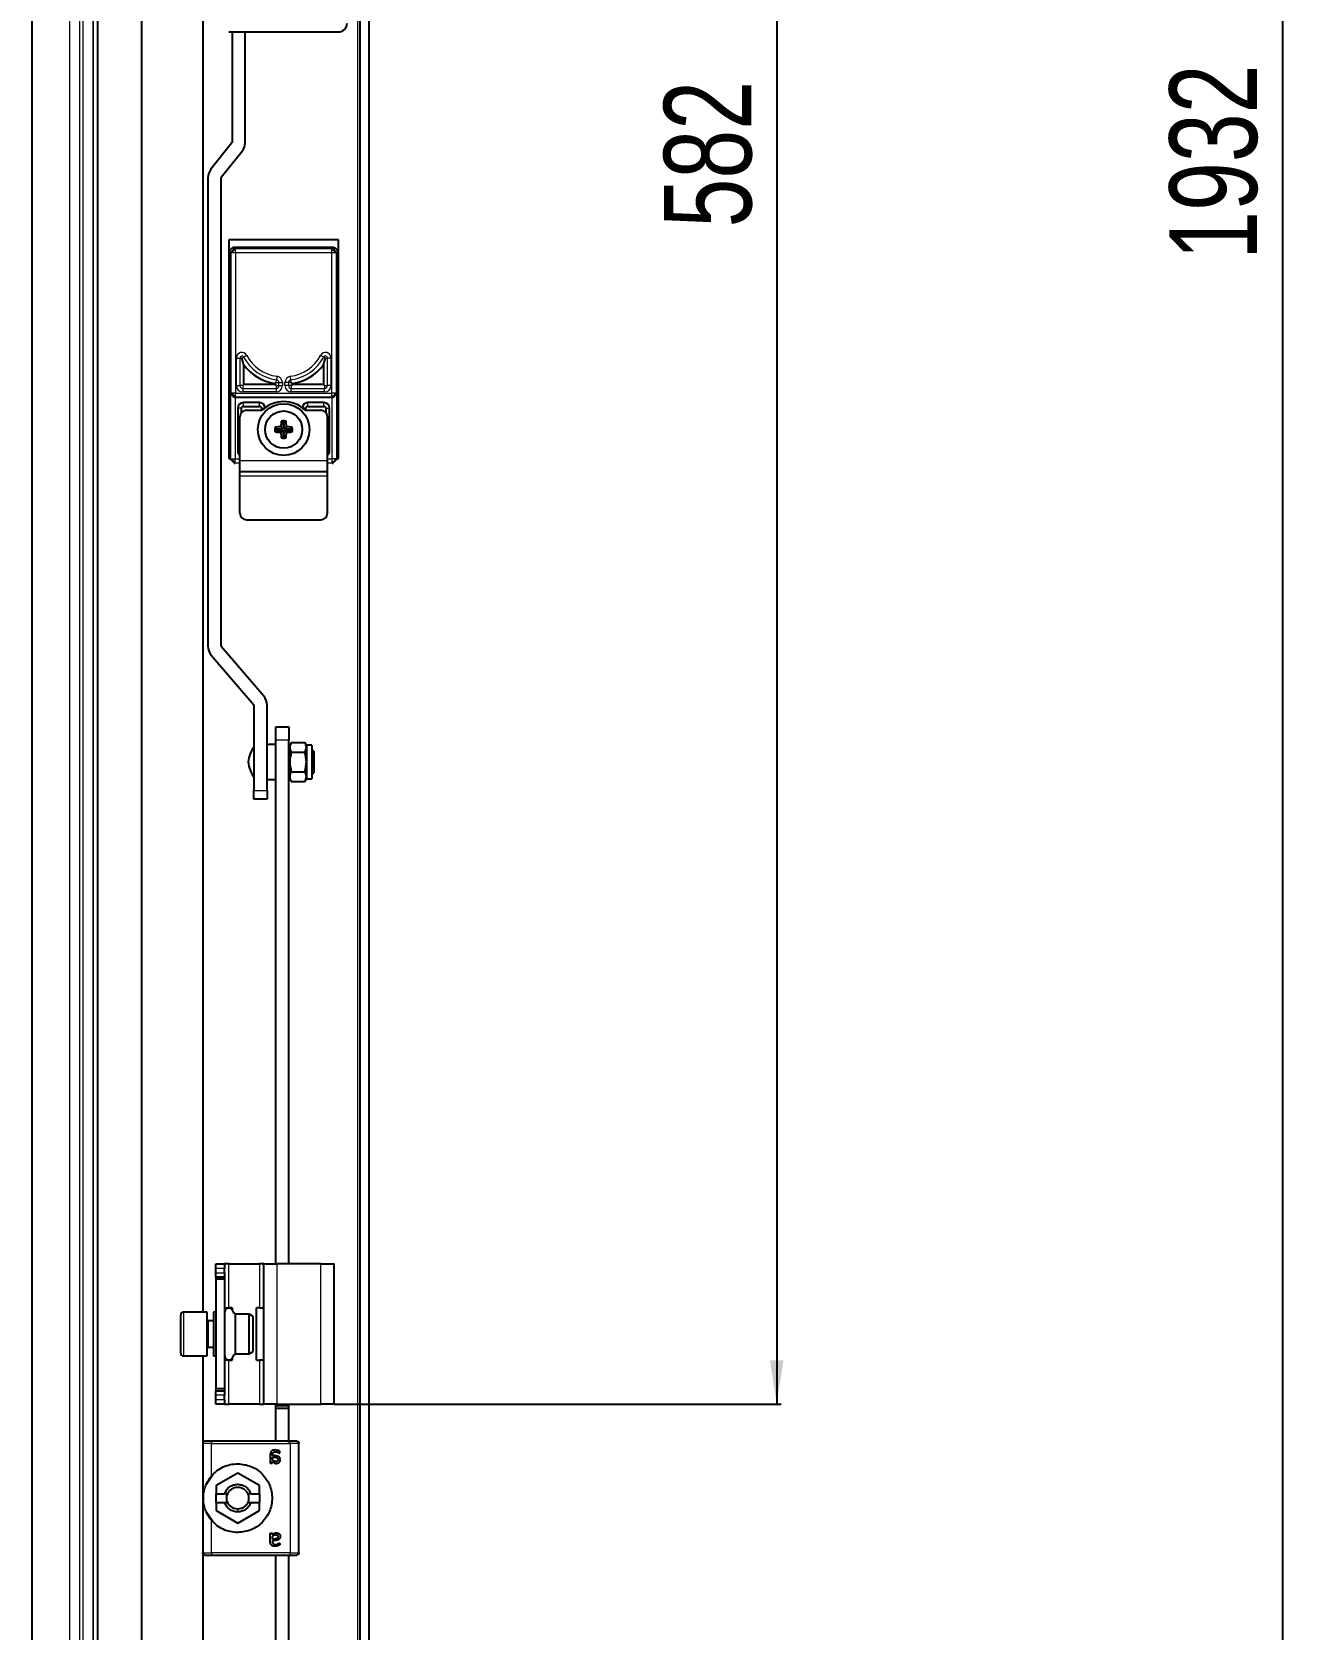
# Model space of a CAD drawing. Header units: millimetres. Extents: x -988 to 2049, y -1707 to 978.
# Drawn here: x 1762.1 to 2049.3, y -697.6 to -332.7 of the extents above; entities that cross this region are included whole.
import ezdxf

# ---------------------------------------------------------------- set-up
doc = ezdxf.new("R2010")
doc.units = ezdxf.units.MM
doc.layers.add('FORMAT', color=7, linetype='Continuous')
doc.styles.add('SLDTEXTSTYLE0', font='TXT', dxfattribs={"width": 0.75})
doc.dimstyles.new('SLDDIMSTYLE0', dxfattribs={"dimtxt": 20, "dimasz": 10, "dimexe": 0, "dimexo": 0.0625, "dimgap": 5, "dimtad": 2, "dimdec": 1, "dimrnd": 1e-09, "dimzin": 12, "dimdsep": 46, "dimtxsty": 'SLDTEXTSTYLE0', "dimsah": 1, "dimcen": 0.09, "dimadec": 0, "dimazin": 3, "dimtfac": 1, "dimtofl": 0, "dimtmove": 0, "dimatfit": 3, "dimfxl": 0, "dimfrac": 2, "dimtolj": 1, "dimtzin": 12, "dimarcsym": 0})

# ---------------------------------------------------------------- blocks, each defined once
blk = doc.blocks.new('_D_8')
at = {"layer": 'FORMAT'}
for p, q in [((1831.15, 610.84), (2048.76, 610.84)), ((2047.76, 610.84), (2047.76, -1321.16)), ((1831.15, -1321.16), (2048.76, -1321.16))]:
    blk.add_line(p, q, dxfattribs=at)
for points in [[(2047.76, 610.84), (2046.22, 600.84), (2049.29, 600.84)], [(2047.76, -1321.16), (2049.29, -1311.16), (2046.22, -1311.16)]]:
    blk.add_solid(points, dxfattribs=at)
at = {"layer": 'FORMAT', "insert": (2021.97, -384.72), "char_height": 20, "attachment_point": 1, "rotation": 90, "style": 'SLDTEXTSTYLE0'}
blk.add_mtext('1932', dxfattribs=at)
blk = doc.blocks.new('_D_11')
at = {"layer": 'FORMAT'}
for p, q in [((1831.15, -64.16), (1933.26, -64.16)), ((1932.26, -64.16), (1932.26, -646.16)), ((1831.15, -646.16), (1933.26, -646.16))]:
    blk.add_line(p, q, dxfattribs=at)
for points in [[(1932.26, -64.16), (1930.72, -74.16), (1933.8, -74.16)], [(1932.26, -646.16), (1933.8, -636.16), (1930.72, -636.16)]]:
    blk.add_solid(points, dxfattribs=at)
at = {"layer": 'FORMAT', "insert": (1906.48, -377.33), "char_height": 20, "attachment_point": 1, "rotation": 90, "style": 'SLDTEXTSTYLE0'}
blk.add_mtext('582', dxfattribs=at)

msp = doc.modelspace()

# ---------------------------------------------------------------- linework, layer by layer
at = {"color": 8, "linetype": 'Continuous', "lineweight": 18}
for p, q in [((1836.54, 719.74), (1836.54, -1430.06)), ((1776.04, 658.74), (1776.04, -1369.06)), ((1776.14, 658.84), (1776.14, -1369.16)), ((1770.73, 653.43), (1770.73, -1363.75)), ((1773.04, 655.74), (1773.04, -1366.06)), ((1773.73, 656.43), (1773.73, -1366.75)), ((1807.62, -383.14), (1807.32, -382.84)), ((1807.62, -415.16), (1807.62, -383.14)), ((1808.32, -381.84), (1808.62, -382.14)), ((1808.62, -382.14), (1830.66, -382.14)), ((1808.62, -383.14), (1808.62, -415.16)), ((1830.66, -383.14), (1808.62, -383.14)), ((1830.66, -382.14), (1830.96, -381.84)), ((1830.66, -415.16), (1830.66, -383.14)), ((1831.96, -382.84), (1831.66, -383.14)), ((1831.66, -383.14), (1831.66, -415.16)), ((1808.83, -413.46), (1808.83, -407.16)), ((1808.83, -407.16), (1809.63, -407.16)), ((1809.63, -407.16), (1809.63, -413.46)), ((1810.09, -407.16), (1809.63, -407.16)), ((1810.09, -407.16), (1810.5, -406.94)), ((1811.2, -406.56), (1810.5, -406.94)), ((1828.79, -406.94), (1828.08, -406.56)), ((1829.19, -407.16), (1828.79, -406.94)), ((1829.19, -407.16), (1829.65, -407.16)), ((1830.45, -407.16), (1829.65, -407.16)), ((1829.65, -413.46), (1829.65, -407.16)), ((1830.45, -407.16), (1830.45, -413.46)), ((1817.89, -412.79), (1817.98, -412.14)), ((1818.09, -411.34), (1817.98, -412.14)), ((1821.3, -412.14), (1821.19, -411.34)), ((1821.39, -412.79), (1821.3, -412.14)), ((1807.59, -415.16), (1807.62, -415.16)), ((1807.59, -430.21), (1807.59, -415.16)), ((1808.62, -415.16), (1830.66, -415.16)), ((1808.83, -413.46), (1809.63, -413.46)), ((1810.29, -413.46), (1809.63, -413.46)), ((1810.29, -413.46), (1810.29, -414.12)), ((1810.29, -414.12), (1810.29, -414.92)), ((1810.29, -414.12), (1817.89, -414.12)), ((1817.89, -414.92), (1810.29, -414.92)), ((1817.89, -412.79), (1818.55, -412.79)), ((1817.89, -413.46), (1817.89, -414.12)), ((1817.89, -413.46), (1818.55, -413.46)), ((1817.89, -414.12), (1817.89, -414.92)), ((1818.55, -412.79), (1819.35, -412.79)), ((1818.55, -413.46), (1818.55, -412.79)), ((1818.55, -413.46), (1819.35, -413.46)), ((1819.35, -412.79), (1819.35, -413.46)), ((1819.93, -413.46), (1819.93, -412.79)), ((1820.73, -412.79), (1819.93, -412.79)), ((1820.73, -413.46), (1819.93, -413.46)), ((1820.73, -412.79), (1820.73, -413.46)), ((1821.39, -412.79), (1820.73, -412.79)), ((1821.39, -413.46), (1820.73, -413.46)), ((1821.39, -413.46), (1821.39, -414.12)), ((1821.39, -414.92), (1821.39, -414.12)), ((1821.39, -414.12), (1828.99, -414.12)), ((1828.99, -414.92), (1821.39, -414.92)), ((1828.99, -413.46), (1828.99, -414.12)), ((1828.99, -413.46), (1829.65, -413.46)), ((1828.99, -414.92), (1828.99, -414.12)), ((1830.45, -413.46), (1829.65, -413.46)), ((1831.66, -415.16), (1831.69, -415.16)), ((1831.69, -415.16), (1831.69, -430.21)), ((1808.59, -416.16), (1808.59, -430.21)), ((1810.01, -418.66), (1809.14, -418.66)), ((1810.44, -418.23), (1810.44, -417.36)), ((1814.14, -418.23), (1814.14, -417.36)), ((1814.58, -418.66), (1815.25, -418.66)), ((1824.71, -418.66), (1824.03, -418.66)), ((1825.14, -418.23), (1825.14, -417.36)), ((1828.84, -418.23), (1828.84, -417.36)), ((1829.28, -418.66), (1830.14, -418.66)), ((1830.69, -430.21), (1830.69, -416.16)), ((1807.36, -430.44), (1807.59, -430.21)), ((1808.59, -430.21), (1809.64, -430.21)), ((1809.64, -428.36), (1809.14, -428.36)), ((1829.64, -428.36), (1830.14, -428.36)), ((1829.64, -430.21), (1830.69, -430.21)), ((1831.69, -430.21), (1831.92, -430.44)), ((1808.59, -431.21), (1808.36, -431.44)), ((1809.64, -431.21), (1808.59, -431.21)), ((1809.64, -430.61), (1829.64, -430.61)), ((1809.64, -434.11), (1829.64, -434.11)), ((1830.69, -431.21), (1829.64, -431.21)), ((1830.92, -431.44), (1830.69, -431.21)), ((1820.84, -494.46), (1817.84, -494.46)), ((1812.84, -505.96), (1815.84, -505.96)), ((1806.14, -615.16), (1804.14, -615.16)), ((1804.14, -616.16), (1806.14, -616.16)), ((1807.14, -624.16), (1807.14, -614.16)), ((1814.14, -614.16), (1814.14, -624.16)), ((1818.14, -646.16), (1818.14, -614.16)), ((1828.14, -646.16), (1828.14, -614.16)), ((1796.74, -625.16), (1796.74, -635.16)), ((1802.39, -627.16), (1802.39, -628.63)), ((1802.39, -628.63), (1802.39, -633.16)), ((1807.14, -646.16), (1807.14, -636.16)), ((1814.14, -636.16), (1814.14, -646.16)), ((1806.14, -644.16), (1804.14, -644.16)), ((1804.14, -645.16), (1806.14, -645.16)), ((1820.84, -646.62), (1817.84, -646.62)), ((1803.14, -662.6), (1803.14, -655.16)), ((1803.14, -655.16), (1821.14, -655.16)), ((1821.14, -655.16), (1821.14, -680.16)), ((1809.14, -670.16), (1809.14, -670.81)), ((1803.14, -680.16), (1803.14, -672.72)), ((1821.14, -680.16), (1803.14, -680.16))]:
    msp.add_line(p, q, dxfattribs=at)
at = {"color": 7, "linetype": 'Continuous', "lineweight": 25}
for p, q in [((1837.14, -1432.66), (1837.14, 722.34)), ((1839.14, -1432.66), (1839.14, 722.34)), ((1787.14, 689.34), (1787.14, -1399.66)), ((1777.14, 659.84), (1777.14, -1370.16)), ((1762.14, 644.84), (1762.14, -1355.16)), ((1801.14, -85.16), (1801.14, -625.16)), ((1807.14, -332.66), (1832.14, -332.66)), ((1807.84, -332.66), (1807.84, -357.89)), ((1810.84, -357.89), (1810.84, -332.66)), ((1807.8, -358.02), (1803.04, -363.99)), ((1805.38, -365.86), (1810.14, -359.89)), ((1802.34, -365.98), (1802.34, -472.96)), ((1805.34, -472.96), (1805.34, -365.98)), ((1832.14, -380.16), (1807.14, -380.16)), ((1807.14, -380.16), (1807.14, -430.16)), ((1807.32, -430.16), (1807.32, -382.84)), ((1808.32, -381.84), (1830.96, -381.84)), ((1831.96, -382.84), (1831.96, -430.16)), ((1832.14, -430.16), (1832.14, -380.16)), ((1810.54, -408.72), (1810.09, -407.16)), ((1828.74, -408.72), (1829.19, -407.16)), ((1810.54, -413.21), (1810.54, -408.72)), ((1828.74, -408.72), (1828.74, -413.21)), ((1810.54, -413.21), (1810.29, -413.46)), ((1817.64, -413.21), (1810.54, -413.21)), ((1817.64, -413.01), (1817.89, -412.79)), ((1817.64, -413.01), (1817.64, -413.21)), ((1817.64, -413.21), (1817.89, -413.46)), ((1821.64, -413.01), (1821.39, -412.79)), ((1821.64, -413.21), (1821.39, -413.46)), ((1821.64, -413.21), (1821.64, -413.01)), ((1828.74, -413.21), (1821.64, -413.21)), ((1828.74, -413.21), (1828.99, -413.46)), ((1808.61, -416.16), (1808.59, -416.16)), ((1808.62, -416.16), (1808.61, -416.16)), ((1830.66, -416.16), (1808.62, -416.16)), ((1809.14, -418.66), (1809.14, -428.36)), ((1810.01, -419.63), (1810.01, -418.66)), ((1814.14, -417.36), (1810.44, -417.36)), ((1810.44, -418.23), (1814.14, -418.23)), ((1811.14, -419.11), (1814.74, -419.11)), ((1814.58, -418.66), (1814.58, -419.11)), ((1824.54, -419.11), (1828.14, -419.11)), ((1824.71, -419.11), (1824.71, -418.66)), ((1828.84, -417.36), (1825.14, -417.36)), ((1825.14, -418.23), (1828.84, -418.23)), ((1829.28, -418.66), (1829.28, -419.63)), ((1830.14, -428.36), (1830.14, -418.66)), ((1830.67, -416.16), (1830.66, -416.16)), ((1830.69, -416.16), (1830.67, -416.16)), ((1809.64, -430.61), (1809.64, -420.61)), ((1818.08, -423.4), (1817.72, -422.96)), ((1819.53, -423.4), (1819.01, -422.88)), ((1819.53, -421.95), (1819.09, -421.59)), ((1819.53, -421.95), (1819.53, -423.4)), ((1819.75, -421.95), (1820.19, -421.59)), ((1819.75, -423.4), (1819.75, -421.95)), ((1819.75, -423.4), (1820.27, -422.88)), ((1821.2, -423.4), (1821.56, -422.96)), ((1829.64, -430.61), (1829.64, -420.61)), ((1818.08, -423.62), (1817.72, -424.06)), ((1819.53, -423.4), (1818.08, -423.4)), ((1818.08, -423.62), (1819.53, -423.62)), ((1819.53, -423.62), (1819.01, -424.14)), ((1819.53, -425.07), (1819.09, -425.43)), ((1819.53, -423.62), (1819.53, -425.07)), ((1821.2, -423.4), (1819.75, -423.4)), ((1819.75, -425.07), (1819.75, -423.62)), ((1819.75, -423.62), (1820.27, -424.14)), ((1819.75, -423.62), (1821.2, -423.62)), ((1819.75, -425.07), (1820.19, -425.43)), ((1821.2, -423.62), (1821.56, -424.06)), ((1807.14, -430.16), (1807.36, -430.16)), ((1831.92, -430.16), (1832.14, -430.16)), ((1809.64, -433.11), (1809.64, -430.61)), ((1809.64, -433.11), (1829.64, -433.11)), ((1809.64, -434.11), (1809.64, -433.11)), ((1809.64, -442.61), (1809.64, -434.11)), ((1829.64, -433.11), (1829.64, -430.61)), ((1829.64, -434.11), (1829.64, -433.11)), ((1829.64, -442.61), (1829.64, -434.11)), ((1811.14, -444.11), (1828.14, -444.11)), ((1815.08, -484.46), (1805.39, -473.09)), ((1803.1, -475.04), (1812.79, -486.4)), ((1812.84, -486.53), (1812.84, -505.96)), ((1815.84, -505.96), (1815.84, -486.53)), ((1817.84, -494.46), (1817.84, -491.46)), ((1817.84, -491.46), (1820.84, -491.46)), ((1820.84, -491.46), (1820.84, -494.46)), ((1817.84, -495.46), (1815.84, -495.46)), ((1817.84, -614.16), (1817.84, -494.46)), ((1820.84, -614.16), (1820.84, -494.46)), ((1821.39, -495.01), (1821.04, -495.61)), ((1821.04, -495.61), (1821.04, -503.31)), ((1821.39, -495.01), (1824.49, -495.01)), ((1824.84, -495.61), (1824.49, -495.01)), ((1826.04, -495.61), (1824.84, -495.61)), ((1824.84, -495.61), (1824.84, -503.31)), ((1826.04, -495.61), (1826.04, -503.31)), ((1821.04, -496.51), (1820.84, -496.51)), ((1821.39, -497.24), (1824.49, -497.24)), ((1826.54, -497.01), (1826.04, -496.51)), ((1826.54, -497.01), (1826.54, -501.91)), ((1815.84, -503.46), (1817.84, -503.46)), ((1820.84, -502.41), (1821.04, -502.41)), ((1821.04, -503.31), (1821.39, -503.91)), ((1821.39, -501.69), (1824.49, -501.69)), ((1824.49, -503.91), (1824.84, -503.31)), ((1824.84, -503.31), (1826.04, -503.31)), ((1826.04, -502.41), (1826.54, -501.91)), ((1812.84, -507.96), (1812.84, -505.96)), ((1815.84, -505.96), (1815.84, -507.96)), ((1821.39, -503.91), (1824.49, -503.91)), ((1815.84, -507.96), (1812.84, -507.96)), ((1804.14, -614.16), (1806.14, -614.16)), ((1804.14, -615.16), (1804.14, -614.16)), ((1804.14, -616.16), (1804.14, -615.16)), ((1804.14, -617.16), (1804.14, -616.16)), ((1806.14, -614.16), (1806.14, -615.16)), ((1807.14, -614.16), (1806.14, -614.16)), ((1806.14, -616.16), (1806.14, -615.16)), ((1806.14, -616.16), (1806.14, -617.16)), ((1807.14, -614.16), (1814.14, -614.16)), ((1815.14, -614.16), (1814.14, -614.16)), ((1815.14, -614.16), (1818.14, -614.16)), ((1815.14, -646.16), (1815.14, -614.16)), ((1828.14, -614.16), (1818.14, -614.16)), ((1828.14, -614.16), (1831.14, -614.16)), ((1831.14, -646.16), (1831.14, -614.16)), ((1806.14, -617.16), (1804.14, -617.16)), ((1804.14, -617.16), (1804.14, -617.66)), ((1806.14, -617.66), (1804.14, -617.66)), ((1804.14, -617.66), (1804.14, -642.66)), ((1806.14, -617.16), (1806.14, -617.66)), ((1806.14, -617.66), (1806.14, -642.66)), ((1796.14, -634.56), (1796.14, -625.76)), ((1802.14, -625.16), (1796.74, -625.16)), ((1802.14, -635.16), (1802.14, -625.16)), ((1803.64, -627.16), (1802.39, -627.16)), ((1804.14, -625.16), (1803.64, -625.16)), ((1803.64, -625.16), (1803.64, -626.37)), ((1803.64, -626.37), (1803.64, -635.16)), ((1806.14, -624.16), (1807.14, -624.16)), ((1807.84, -624.16), (1807.14, -624.16)), ((1807.84, -624.16), (1807.84, -624.61)), ((1811.77, -625.66), (1808.64, -625.66)), ((1808.64, -634.66), (1808.64, -625.66)), ((1812.64, -626.16), (1811.77, -625.66)), ((1811.77, -634.66), (1811.77, -625.66)), ((1812.64, -634.16), (1812.64, -626.16)), ((1813.44, -636.16), (1813.44, -624.16)), ((1814.14, -624.16), (1813.44, -624.16)), ((1814.14, -624.16), (1815.14, -624.16)), ((1802.39, -633.16), (1803.64, -633.16)), ((1808.64, -634.66), (1811.77, -634.66)), ((1811.77, -634.66), (1812.64, -634.16)), ((1796.74, -635.16), (1802.14, -635.16)), ((1801.14, -635.16), (1801.14, -654.99)), ((1803.64, -635.16), (1804.14, -635.16)), ((1807.14, -636.16), (1806.14, -636.16)), ((1807.14, -636.16), (1807.84, -636.16)), ((1807.84, -635.71), (1807.84, -636.16)), ((1813.44, -636.16), (1814.14, -636.16)), ((1815.14, -636.16), (1814.14, -636.16)), ((1806.14, -642.66), (1804.14, -642.66)), ((1804.14, -642.66), (1804.14, -643.16)), ((1804.14, -643.16), (1806.14, -643.16)), ((1804.14, -644.16), (1804.14, -643.16)), ((1804.14, -645.16), (1804.14, -644.16)), ((1804.14, -646.16), (1804.14, -645.16)), ((1806.14, -642.66), (1806.14, -643.16)), ((1806.14, -643.16), (1806.14, -644.16)), ((1806.14, -645.16), (1806.14, -644.16)), ((1806.14, -645.16), (1806.14, -646.16)), ((1806.14, -646.16), (1804.14, -646.16)), ((1806.14, -646.16), (1807.14, -646.16)), ((1814.14, -646.16), (1807.14, -646.16)), ((1814.14, -646.16), (1815.14, -646.16)), ((1818.14, -646.16), (1815.14, -646.16)), ((1817.84, -646.62), (1817.84, -646.16)), ((1817.84, -647.12), (1817.84, -646.62)), ((1817.84, -647.12), (1820.84, -647.12)), ((1817.84, -654.66), (1817.84, -647.12)), ((1818.14, -646.16), (1828.14, -646.16)), ((1820.84, -646.62), (1820.84, -646.16)), ((1820.84, -647.12), (1820.84, -646.62)), ((1820.84, -654.96), (1820.84, -647.12)), ((1831.14, -646.16), (1828.14, -646.16)), ((1801.14, -655.16), (1801.14, -680.16)), ((1821.14, -654.66), (1803.14, -654.66)), ((1821.74, -654.66), (1821.49, -654.66)), ((1823.14, -680.16), (1823.14, -655.16)), ((1816.58, -657.7), (1816.58, -659.57)), ((1817.04, -659.57), (1817.04, -659.29)), ((1817.11, -657.95), (1817.11, -657.74)), ((1817.49, -657.95), (1817.11, -657.95)), ((1817.11, -658.31), (1817.54, -658.31)), ((1817.11, -658.9), (1817.11, -658.31)), ((1801.97, -664.53), (1803.48, -662.28)), ((1809.14, -661.94), (1804.19, -664.8)), ((1814.09, -664.8), (1809.14, -661.94)), ((1804.19, -664.8), (1804.19, -666.66)), ((1804.19, -666.66), (1806.15, -666.66)), ((1804.19, -668.66), (1804.19, -666.66)), ((1806.85, -666.66), (1806.15, -666.66)), ((1812.13, -666.66), (1811.43, -666.66)), ((1812.13, -666.66), (1814.09, -666.66)), ((1814.09, -666.66), (1814.09, -664.8)), ((1814.09, -666.66), (1814.09, -668.66)), ((1803.48, -673.04), (1801.97, -670.79)), ((1804.19, -668.66), (1804.19, -670.52)), ((1804.19, -668.66), (1806.15, -668.66)), ((1804.19, -670.52), (1809.14, -673.38)), ((1806.15, -668.66), (1806.85, -668.66)), ((1809.14, -673.38), (1814.09, -670.52)), ((1811.43, -668.66), (1812.13, -668.66)), ((1812.13, -668.66), (1814.09, -668.66)), ((1814.09, -670.52), (1814.09, -668.66)), ((1816.58, -677.62), (1816.58, -675.75)), ((1817.04, -675.75), (1817.04, -676.03)), ((1817.11, -677.01), (1817.11, -676.43)), ((1817.54, -677.01), (1817.11, -677.01)), ((1817.49, -677.37), (1817.11, -677.37)), ((1817.11, -677.37), (1817.11, -677.59)), ((1801.14, -680.34), (1801.14, -1300.16)), ((1803.14, -680.66), (1821.14, -680.66)), ((1817.84, -1289.16), (1817.84, -680.66)), ((1820.84, -1289.16), (1820.84, -680.66)), ((1821.49, -680.66), (1821.74, -680.66))]:
    msp.add_line(p, q, dxfattribs=at)
for radius in [5.9, 4.25]:
    msp.add_circle((1819.64, -423.51), radius, dxfattribs=at)
for centre, radius, start, end in [((1832.14, -330.66), 2, 270, 0), ((1807.64, -357.89), 0.2, 321.4416, 0), ((1807.64, -357.89), 3.2, 321.4416, 0), ((1805.54, -365.98), 3.2, 141.4416, 180), ((1805.54, -365.98), 0.2, 141.4416, 180), ((1819.34, -402.19), 10.95, 216.5958, 261.061), ((1819.94, -402.19), 10.95, 278.939, 323.4042), ((1810.44, -418.66), 1.3, 90, 180), ((1811.14, -420.61), 1.5, 90, 180), ((1810.44, -418.66), 0.435, 90, 180), ((1814.14, -418.66), 1.3, 6.3593, 90), ((1814.14, -418.66), 0.435, 0, 90), ((1819.64, -424.11), 7, 45.5847, 134.4153), ((1825.14, -418.66), 1.3, 90, 173.6407), ((1825.14, -418.66), 0.435, 90, 180), ((1828.14, -420.61), 1.5, 0, 90), ((1828.84, -418.66), 1.3, 0, 90), ((1828.84, -418.66), 0.435, 0, 90), ((1819.64, -423.51), 2, 164.1146, 195.8854), ((1819.57, -441.59), 18.72, 91.7249, 95.6832), ((1837.72, -423.44), 18.72, 174.3168, 178.2751), ((1819.64, -423.51), 2, 74.1146, 105.8854), ((1819.64, -423.51), 1.56, 85.8165, 94.1835), ((1801.56, -423.44), 18.72, 1.7249, 5.6832), ((1819.71, -441.59), 18.72, 84.3168, 88.2751), ((1819.64, -423.51), 2, 344.1146, 15.8854), ((1819.57, -405.43), 18.72, 264.3168, 268.2751), ((1819.64, -423.51), 1.56, 175.8165, 184.1835), ((1837.72, -423.58), 18.72, 181.7249, 185.6832), ((1819.64, -423.51), 2, 254.1146, 285.8854), ((1819.64, -423.51), 1.56, 265.8165, 274.1835), ((1801.56, -423.58), 18.72, 354.3168, 358.2751), ((1819.71, -405.43), 18.72, 271.7249, 275.6832), ((1819.64, -423.51), 1.56, 355.8165, 4.1835), ((1810.44, -428.36), 1.3, 180, 232.0201), ((1828.84, -428.36), 1.3, 307.9799, 0), ((1811.14, -442.61), 1.5, 180, 270), ((1828.14, -442.61), 1.5, 270, 0), ((1805.54, -472.96), 3.2, 180, 220.4367), ((1805.54, -472.96), 0.2, 180, 220.4367), ((1812.64, -486.53), 3.2, 0, 40.4367), ((1812.64, -486.53), 0.2, 0, 40.4367), ((1819.48, -500.42), 8, 146.1291, 173.1181), ((1819.48, -498.5), 8, 186.8819, 213.8709), ((1796.74, -625.76), 0.6, 90, 180), ((1802.39, -626.91), 0.25, 180, 270), ((1796.74, -634.56), 0.6, 180, 270), ((1802.39, -633.41), 0.25, 90, 180)]:
    msp.add_arc(centre, radius, start, end, dxfattribs=at)
at = {"color": 8, "linetype": 'Continuous', "lineweight": 18}
for centre, radius, start, end in [((1810.09, -407.16), 1.26, 28.2631, 180), ((1810.09, -407.16), 0.46, 28.2631, 180), ((1819.34, -402.19), 10.04, 208.2631, 262.2213), ((1819.34, -402.19), 9.24, 208.2631, 262.2213), ((1819.94, -402.19), 9.24, 277.7787, 331.7369), ((1819.94, -402.19), 10.04, 277.7787, 331.7369), ((1829.19, -407.16), 1.26, 0, 151.7369), ((1829.19, -407.16), 0.46, 0, 151.7369), ((1817.89, -412.79), 0.66, 0, 82.2213), ((1817.89, -412.79), 1.46, 0, 82.2213), ((1821.39, -412.79), 1.46, 97.7787, 180), ((1821.39, -412.79), 0.66, 97.7787, 180), ((1810.29, -413.46), 1.46, 180, 270), ((1810.29, -413.46), 0.66, 180, 270), ((1817.89, -413.46), 1.46, 270, 0), ((1817.89, -413.46), 0.66, 270, 0), ((1821.39, -413.46), 1.46, 180, 270), ((1821.39, -413.46), 0.66, 180, 270), ((1828.99, -413.46), 1.46, 270, 0), ((1828.99, -413.46), 0.66, 270, 0)]:
    msp.add_arc(centre, radius, start, end, dxfattribs=at)
at = {"color": 7, "linetype": 'Continuous', "lineweight": 25}
for points, knots in [([(1807.32, -382.84), (1807.33, -382.81), (1807.34, -382.69), (1807.47, -382.47), (1807.68, -382.21), (1807.92, -382), (1808.12, -381.9), (1808.23, -381.85), (1808.29, -381.85), (1808.32, -381.84)], [0, 0, 0, 0, 0.0566974, 0.2503517, 0.4998638, 0.7488693, 0.8744535, 0.9435148, 1, 1, 1, 1]), ([(1830.96, -381.84), (1830.99, -381.85), (1831.11, -381.86), (1831.33, -381.99), (1831.6, -382.2), (1831.8, -382.44), (1831.9, -382.64), (1831.95, -382.75), (1831.96, -382.81), (1831.96, -382.84)], [0, 0, 0, 0, 0.056697, 0.250352, 0.499864, 0.748869, 0.874453, 0.943515, 1, 1, 1, 1]), ([(1807.59, -415.16), (1807.6, -415.21), (1807.64, -415.42), (1807.88, -415.71), (1808.15, -415.96), (1808.36, -416.08), (1808.49, -416.14), (1808.56, -416.16), (1808.59, -416.16)], [0, 0, 0, 0, 0.125207, 0.499639, 0.74848, 0.874099, 0.946251, 1, 1, 1, 1]), ([(1830.66, -416.16), (1830.69, -416.16), (1830.75, -416.15), (1830.87, -416.11), (1831.06, -416), (1831.2, -415.88), (1831.29, -415.79)], [0, 0, 0, 0, 0.124863, 0.249962, 0.500073, 1, 1, 1, 1]), ([(1830.69, -416.16), (1830.72, -416.15), (1830.87, -416.13), (1831.1, -415.98), (1831.36, -415.75), (1831.55, -415.52), (1831.66, -415.32), (1831.68, -415.21), (1831.69, -415.16)], [0, 0, 0, 0, 0.053741, 0.2506254, 0.4994286, 0.749504, 0.8748127, 1, 1, 1, 1]), ([(1821.39, -495.01), (1821.21, -495.41), (1820.87, -496.15), (1821.22, -496.89), (1821.39, -497.24)], [0, 0, 0, 0, 0.534707, 1, 1, 1, 1]), ([(1824.49, -497.24), (1824.67, -496.84), (1825.01, -496.09), (1824.66, -495.35), (1824.49, -495.01)], [0, 0, 0, 0, 0.534707, 1, 1, 1, 1]), ([(1821.39, -497.24), (1821.21, -497.99), (1820.87, -499.47), (1821.22, -500.96), (1821.39, -501.69)], [0, 0, 0, 0, 0.508481, 1, 1, 1, 1]), ([(1824.49, -501.69), (1824.67, -500.93), (1825.01, -499.45), (1824.66, -497.96), (1824.49, -497.24)], [0, 0, 0, 0, 0.508481, 1, 1, 1, 1]), ([(1821.39, -501.69), (1821.21, -502.08), (1820.87, -502.83), (1821.22, -503.57), (1821.39, -503.91)], [0, 0, 0, 0, 0.534707, 1, 1, 1, 1]), ([(1824.49, -503.91), (1824.67, -503.51), (1825.01, -502.77), (1824.66, -502.03), (1824.49, -501.69)], [0, 0, 0, 0, 0.534707, 1, 1, 1, 1]), ([(1808.64, -625.66), (1808.47, -625.51), (1808.12, -625.2), (1807.92, -624.63), (1807.56, -624.33), (1807.22, -624.2), (1806.86, -624.23), (1806.51, -624.42), (1806.26, -624.78), (1806.18, -625.08), (1806.14, -625.23)], [0, 0, 0, 0, 0.185676, 0.371025, 0.466937, 0.562172, 0.656347, 0.751553, 0.873842, 1, 1, 1, 1]), ([(1806.14, -635.09), (1806.18, -635.24), (1806.26, -635.54), (1806.51, -635.9), (1806.86, -636.09), (1807.22, -636.12), (1807.56, -635.99), (1807.92, -635.69), (1808.12, -635.12), (1808.47, -634.81), (1808.64, -634.66)], [0, 0, 0, 0, 0.126158, 0.248447, 0.343653, 0.437828, 0.533063, 0.628975, 0.814324, 1, 1, 1, 1]), ([(1817.69, -656.66), (1817.55, -656.67), (1817.32, -656.68), (1817.04, -656.77), (1816.86, -656.89), (1816.71, -657.06), (1816.6, -657.33), (1816.59, -657.56), (1816.58, -657.7)], [0, 0, 0, 0, 0.250089, 0.382495, 0.500259, 0.622163, 0.750133, 1, 1, 1, 1]), ([(1818.76, -657.16), (1818.76, -657.1), (1818.76, -657.02), (1818.69, -656.93), (1818.56, -656.84), (1818.23, -656.71), (1817.91, -656.68), (1817.69, -656.66)], [0, 0, 0, 0, 0.124693, 0.187182, 0.249773, 0.500039, 1, 1, 1, 1]), ([(1816.58, -659.57), (1816.58, -659.58), (1816.58, -659.6), (1816.6, -659.62), (1816.62, -659.64), (1816.7, -659.66), (1816.77, -659.66), (1816.81, -659.66)], [0, 0, 0, 0, 0.124881, 0.183376, 0.250934, 0.500336, 1, 1, 1, 1]), ([(1816.81, -659.66), (1816.86, -659.66), (1816.92, -659.66), (1817, -659.64), (1817.03, -659.62), (1817.04, -659.6), (1817.04, -659.58), (1817.04, -659.57)], [0, 0, 0, 0, 0.499718, 0.749437, 0.810587, 0.875078, 1, 1, 1, 1]), ([(1817.04, -659.29), (1817.16, -659.4), (1817.35, -659.57), (1817.63, -659.68), (1817.79, -659.72), (1817.87, -659.72), (1817.92, -659.72)], [0, 0, 0, 0, 0.499113, 0.749325, 0.874665, 1, 1, 1, 1]), ([(1817.11, -657.74), (1817.12, -657.65), (1817.12, -657.51), (1817.18, -657.34), (1817.25, -657.23), (1817.36, -657.15), (1817.48, -657.1), (1817.62, -657.08), (1817.71, -657.07), (1817.75, -657.07)], [0, 0, 0, 0, 0.250023, 0.382539, 0.499802, 0.620838, 0.749652, 0.874777, 1, 1, 1, 1]), ([(1817.83, -659.31), (1817.76, -659.3), (1817.62, -659.29), (1817.36, -659.16), (1817.21, -659), (1817.11, -658.9)], [0, 0, 0, 0, 0.249939, 0.499864, 1, 1, 1, 1]), ([(1818.88, -658.88), (1818.87, -658.8), (1818.86, -658.64), (1818.77, -658.42), (1818.61, -658.25), (1818.35, -658.08), (1817.96, -657.97), (1817.65, -657.96), (1817.49, -657.95)], [0, 0, 0, 0, 0.125049, 0.249886, 0.370856, 0.49982, 0.749609, 1, 1, 1, 1]), ([(1817.54, -658.31), (1817.64, -658.31), (1817.82, -658.32), (1818.05, -658.38), (1818.19, -658.47), (1818.29, -658.57), (1818.34, -658.7), (1818.34, -658.79), (1818.35, -658.84)], [0, 0, 0, 0, 0.279652, 0.500248, 0.629485, 0.750186, 0.875763, 1, 1, 1, 1]), ([(1817.75, -657.07), (1817.91, -657.09), (1818.15, -657.12), (1818.41, -657.24), (1818.53, -657.31), (1818.6, -657.35), (1818.64, -657.36), (1818.66, -657.37)], [0, 0, 0, 0, 0.4987, 0.749508, 0.874949, 0.946783, 1, 1, 1, 1]), ([(1818.35, -658.84), (1818.34, -658.9), (1818.33, -659), (1818.27, -659.12), (1818.2, -659.19), (1818.12, -659.25), (1818.03, -659.28), (1817.93, -659.3), (1817.87, -659.31), (1817.83, -659.31)], [0, 0, 0, 0, 0.249168, 0.373635, 0.49939, 0.619394, 0.749656, 0.87477, 1, 1, 1, 1]), ([(1817.92, -659.72), (1818.04, -659.71), (1818.22, -659.7), (1818.45, -659.62), (1818.6, -659.52), (1818.72, -659.39), (1818.85, -659.18), (1818.86, -659), (1818.88, -658.88)], [0, 0, 0, 0, 0.25007, 0.379181, 0.500499, 0.62417, 0.750842, 1, 1, 1, 1]), ([(1818.66, -657.37), (1818.67, -657.37), (1818.68, -657.36), (1818.7, -657.35), (1818.72, -657.34), (1818.73, -657.32), (1818.75, -657.28), (1818.76, -657.23), (1818.76, -657.19), (1818.76, -657.17), (1818.76, -657.16)], [0, 0, 0, 0, 0.128825, 0.180169, 0.243397, 0.36986, 0.499864, 0.749649, 0.843476, 1, 1, 1, 1]), ([(1803.14, -672.72), (1802.85, -672.34), (1802.28, -671.59), (1801.73, -670.34), (1801.38, -669.06), (1801.25, -667.66), (1801.38, -666.26), (1801.73, -664.98), (1802.29, -663.73), (1802.86, -662.98), (1803.14, -662.6)], [0, 0, 0, 0, 0.125762, 0.25037, 0.375307, 0.500139, 0.62481, 0.749763, 0.874888, 1, 1, 1, 1]), ([(1816.58, -675.75), (1816.58, -675.74), (1816.58, -675.72), (1816.6, -675.7), (1816.62, -675.68), (1816.7, -675.66), (1816.77, -675.66), (1816.81, -675.66)], [0, 0, 0, 0, 0.124884, 0.186377, 0.250914, 0.500322, 1, 1, 1, 1]), ([(1817.69, -678.66), (1817.62, -678.66), (1817.47, -678.66), (1817.25, -678.62), (1817.04, -678.55), (1816.85, -678.43), (1816.71, -678.26), (1816.6, -677.99), (1816.59, -677.77), (1816.58, -677.62)], [0, 0, 0, 0, 0.125255, 0.250437, 0.383066, 0.500493, 0.622629, 0.75025, 1, 1, 1, 1]), ([(1816.81, -675.66), (1816.86, -675.66), (1816.92, -675.66), (1816.98, -675.68), (1817.01, -675.69), (1817.03, -675.7), (1817.04, -675.72), (1817.04, -675.74), (1817.04, -675.75)], [0, 0, 0, 0, 0.499162, 0.644242, 0.749698, 0.813605, 0.875217, 1, 1, 1, 1]), ([(1817.04, -676.03), (1817.16, -675.92), (1817.35, -675.75), (1817.67, -675.62), (1817.83, -675.61), (1817.92, -675.6)], [0, 0, 0, 0, 0.499364, 0.749701, 1, 1, 1, 1]), ([(1817.11, -676.43), (1817.21, -676.32), (1817.36, -676.16), (1817.59, -676.05), (1817.73, -676.02), (1817.8, -676.02), (1817.83, -676.01)], [0, 0, 0, 0, 0.499765, 0.749504, 0.874771, 1, 1, 1, 1]), ([(1817.11, -677.59), (1817.11, -677.63), (1817.11, -677.72), (1817.14, -677.85), (1817.18, -677.98), (1817.25, -678.09), (1817.36, -678.17), (1817.53, -678.24), (1817.66, -678.24), (1817.75, -678.25)], [0, 0, 0, 0, 0.125295, 0.250514, 0.383518, 0.50035, 0.621938, 0.750243, 1, 1, 1, 1]), ([(1818.88, -676.45), (1818.87, -676.48), (1818.87, -676.56), (1818.84, -676.72), (1818.77, -676.9), (1818.61, -677.08), (1818.34, -677.24), (1817.96, -677.35), (1817.65, -677.36), (1817.49, -677.37)], [0, 0, 0, 0, 0.062637, 0.125278, 0.250072, 0.374841, 0.499994, 0.749696, 1, 1, 1, 1]), ([(1818.35, -676.48), (1818.34, -676.53), (1818.34, -676.62), (1818.29, -676.75), (1818.19, -676.85), (1818.05, -676.94), (1817.82, -677), (1817.64, -677.01), (1817.54, -677.01)], [0, 0, 0, 0, 0.1244465, 0.2497948, 0.3699999, 0.4997343, 0.7199319, 1, 1, 1, 1]), ([(1818.76, -678.16), (1818.76, -678.19), (1818.76, -678.24), (1818.74, -678.33), (1818.69, -678.39), (1818.56, -678.48), (1818.23, -678.61), (1817.91, -678.64), (1817.69, -678.66)], [0, 0, 0, 0, 0.062686, 0.125173, 0.187628, 0.250185, 0.500314, 1, 1, 1, 1]), ([(1817.75, -678.25), (1817.91, -678.24), (1818.22, -678.21), (1818.48, -678), (1818.64, -677.96), (1818.66, -677.95)], [0, 0, 0, 0, 0.498852, 0.946609, 1, 1, 1, 1]), ([(1817.83, -676.01), (1817.9, -676.02), (1818, -676.02), (1818.12, -676.07), (1818.2, -676.13), (1818.27, -676.2), (1818.32, -676.29), (1818.34, -676.39), (1818.35, -676.45), (1818.35, -676.48)], [0, 0, 0, 0, 0.249623, 0.37714, 0.499734, 0.62273, 0.749812, 0.874876, 1, 1, 1, 1]), ([(1817.92, -675.6), (1818.04, -675.61), (1818.22, -675.62), (1818.45, -675.71), (1818.6, -675.8), (1818.72, -675.93), (1818.85, -676.14), (1818.86, -676.32), (1818.88, -676.45)], [0, 0, 0, 0, 0.25007, 0.379559, 0.500499, 0.624556, 0.750843, 1, 1, 1, 1]), ([(1818.66, -677.95), (1818.67, -677.96), (1818.68, -677.96), (1818.7, -677.97), (1818.72, -677.98), (1818.73, -678.01), (1818.76, -678.07), (1818.76, -678.12), (1818.76, -678.16)], [0, 0, 0, 0, 0.13107, 0.182437, 0.243796, 0.371388, 0.500442, 1, 1, 1, 1])]:
    msp.add_open_spline(points, degree=3, knots=knots, dxfattribs=at)
at = {"color": 8, "linetype": 'Continuous', "lineweight": 18}
for points, knots in [([(1807.99, -382.51), (1807.91, -382.61), (1807.78, -382.74), (1807.68, -382.93), (1807.63, -383.05), (1807.63, -383.11), (1807.62, -383.14)], [0, 0, 0, 0, 0.499932, 0.750046, 0.875143, 1, 1, 1, 1]), ([(1808, -383.14), (1807.89, -383.14), (1807.75, -383.14), (1807.64, -383.14), (1807.63, -383.14), (1807.62, -383.14)], [0, 0, 0, 0, 0.633094, 0.851999, 1, 1, 1, 1]), ([(1808.62, -382.14), (1808.59, -382.15), (1808.53, -382.15), (1808.41, -382.2), (1808.22, -382.3), (1808.08, -382.43), (1807.99, -382.51)], [0, 0, 0, 0, 0.124863, 0.249962, 0.500073, 1, 1, 1, 1]), ([(1807.99, -382.51), (1808, -382.52), (1808.01, -382.53), (1808.08, -382.6), (1808.1, -382.62)], [0, 0, 0, 0, 0.584601, 1, 1, 1, 1]), ([(1808, -383.14), (1808, -383.04), (1808.01, -382.85), (1808.08, -382.69), (1808.1, -382.62)], [0, 0, 0, 0, 0.584782, 1, 1, 1, 1]), ([(1808.62, -383.14), (1808.59, -383.14), (1808.5, -383.14), (1808.27, -383.14), (1808.11, -383.14), (1808, -383.14)], [0, 0, 0, 0, 0.148001, 0.366906, 1, 1, 1, 1]), ([(1808.62, -382.52), (1808.51, -382.52), (1808.33, -382.53), (1808.17, -382.6), (1808.1, -382.62)], [0, 0, 0, 0, 0.584782, 1, 1, 1, 1]), ([(1808.62, -382.52), (1808.62, -382.43), (1808.62, -382.31), (1808.62, -382.2), (1808.62, -382.15), (1808.62, -382.15), (1808.62, -382.14)], [0, 0, 0, 0, 0.499933, 0.750044, 0.87514, 1, 1, 1, 1]), ([(1808.62, -383.14), (1808.62, -383.11), (1808.62, -383.05), (1808.62, -382.94), (1808.62, -382.75), (1808.62, -382.61), (1808.62, -382.52)], [0, 0, 0, 0, 0.124527, 0.250035, 0.500121, 1, 1, 1, 1]), ([(1830.66, -382.52), (1830.66, -382.41), (1830.66, -382.27), (1830.66, -382.16), (1830.66, -382.15), (1830.66, -382.14)], [0, 0, 0, 0, 0.633094, 0.851999, 1, 1, 1, 1]), ([(1831.29, -382.51), (1831.2, -382.43), (1831.06, -382.3), (1830.87, -382.2), (1830.75, -382.15), (1830.69, -382.15), (1830.66, -382.14)], [0, 0, 0, 0, 0.4999316, 0.750046, 0.8751428, 1, 1, 1, 1]), ([(1830.66, -383.14), (1830.66, -383.11), (1830.66, -383.02), (1830.66, -382.79), (1830.66, -382.63), (1830.66, -382.52)], [0, 0, 0, 0, 0.148001, 0.3669064, 1, 1, 1, 1]), ([(1830.66, -382.52), (1830.77, -382.52), (1830.95, -382.53), (1831.11, -382.6), (1831.18, -382.62)], [0, 0, 0, 0, 0.584782, 1, 1, 1, 1]), ([(1831.28, -383.14), (1831.17, -383.14), (1831.01, -383.14), (1830.78, -383.14), (1830.69, -383.14), (1830.66, -383.14)], [0, 0, 0, 0, 0.633094, 0.851999, 1, 1, 1, 1]), ([(1831.29, -382.51), (1831.28, -382.52), (1831.27, -382.53), (1831.21, -382.6), (1831.18, -382.62)], [0, 0, 0, 0, 0.584601, 1, 1, 1, 1]), ([(1831.28, -383.14), (1831.28, -383.04), (1831.27, -382.85), (1831.21, -382.69), (1831.18, -382.62)], [0, 0, 0, 0, 0.584782, 1, 1, 1, 1]), ([(1831.66, -383.14), (1831.65, -383.14), (1831.64, -383.14), (1831.53, -383.14), (1831.39, -383.14), (1831.28, -383.14)], [0, 0, 0, 0, 0.148001, 0.366906, 1, 1, 1, 1]), ([(1831.66, -383.14), (1831.65, -383.11), (1831.65, -383.05), (1831.6, -382.93), (1831.5, -382.74), (1831.37, -382.61), (1831.29, -382.51)], [0, 0, 0, 0, 0.124863, 0.249962, 0.500073, 1, 1, 1, 1]), ([(1808, -415.16), (1807.91, -415.16), (1807.79, -415.16), (1807.68, -415.16), (1807.63, -415.16), (1807.63, -415.16), (1807.62, -415.16)], [0, 0, 0, 0, 0.49988, 0.749964, 0.875473, 1, 1, 1, 1]), ([(1807.99, -415.79), (1807.89, -415.67), (1807.75, -415.51), (1807.64, -415.29), (1807.63, -415.2), (1807.62, -415.16)], [0, 0, 0, 0, 0.633497, 0.852215, 1, 1, 1, 1]), ([(1807.99, -415.79), (1808, -415.79), (1808.01, -415.78), (1808.07, -415.71), (1808.1, -415.68)], [0, 0, 0, 0, 0.5850478, 1, 1, 1, 1]), ([(1808.62, -416.16), (1808.59, -416.16), (1808.5, -416.15), (1808.27, -416.04), (1808.11, -415.9), (1807.99, -415.79)], [0, 0, 0, 0, 0.147785, 0.366503, 1, 1, 1, 1]), ([(1808.62, -415.16), (1808.59, -415.16), (1808.53, -415.16), (1808.42, -415.16), (1808.23, -415.16), (1808.09, -415.16), (1808, -415.16)], [0, 0, 0, 0, 0.124527, 0.250035, 0.500121, 1, 1, 1, 1]), ([(1808, -415.16), (1808, -415.27), (1808.01, -415.46), (1808.07, -415.62), (1808.1, -415.68)], [0, 0, 0, 0, 0.585225, 1, 1, 1, 1]), ([(1808.62, -415.79), (1808.51, -415.79), (1808.33, -415.78), (1808.17, -415.71), (1808.1, -415.68)], [0, 0, 0, 0, 0.585048, 1, 1, 1, 1]), ([(1808.62, -415.79), (1808.62, -415.7), (1808.62, -415.56), (1808.62, -415.37), (1808.62, -415.25), (1808.62, -415.19), (1808.62, -415.16)], [0, 0, 0, 0, 0.4998775, 0.7499648, 0.8754836, 1, 1, 1, 1]), ([(1808.62, -416.16), (1808.62, -416.16), (1808.62, -416.15), (1808.62, -416.11), (1808.62, -416), (1808.62, -415.88), (1808.62, -415.79)], [0, 0, 0, 0, 0.124863, 0.249962, 0.500073, 1, 1, 1, 1]), ([(1830.66, -415.79), (1830.66, -415.67), (1830.66, -415.51), (1830.66, -415.29), (1830.66, -415.2), (1830.66, -415.16)], [0, 0, 0, 0, 0.633497, 0.852215, 1, 1, 1, 1]), ([(1831.28, -415.16), (1831.19, -415.16), (1831.06, -415.16), (1830.87, -415.16), (1830.75, -415.16), (1830.69, -415.16), (1830.66, -415.16)], [0, 0, 0, 0, 0.49988, 0.749964, 0.875473, 1, 1, 1, 1]), ([(1830.66, -415.79), (1830.77, -415.79), (1830.95, -415.78), (1831.11, -415.71), (1831.18, -415.68)], [0, 0, 0, 0, 0.585048, 1, 1, 1, 1]), ([(1830.66, -416.16), (1830.66, -416.16), (1830.66, -416.15), (1830.66, -416.04), (1830.66, -415.9), (1830.66, -415.79)], [0, 0, 0, 0, 0.147785, 0.366503, 1, 1, 1, 1]), ([(1831.28, -415.16), (1831.28, -415.27), (1831.27, -415.46), (1831.21, -415.62), (1831.18, -415.68)], [0, 0, 0, 0, 0.585225, 1, 1, 1, 1]), ([(1831.29, -415.79), (1831.28, -415.79), (1831.27, -415.78), (1831.21, -415.71), (1831.18, -415.68)], [0, 0, 0, 0, 0.585048, 1, 1, 1, 1]), ([(1831.66, -415.16), (1831.65, -415.16), (1831.65, -415.16), (1831.6, -415.16), (1831.49, -415.16), (1831.37, -415.16), (1831.28, -415.16)], [0, 0, 0, 0, 0.124527, 0.250035, 0.500121, 1, 1, 1, 1]), ([(1831.29, -415.79), (1831.37, -415.7), (1831.5, -415.56), (1831.6, -415.37), (1831.65, -415.25), (1831.65, -415.19), (1831.66, -415.16)], [0, 0, 0, 0, 0.4998775, 0.7499648, 0.8754836, 1, 1, 1, 1]), ([(1807.59, -430.21), (1807.6, -430.21), (1807.61, -430.21), (1807.72, -430.21), (1807.86, -430.21), (1807.97, -430.21)], [0, 0, 0, 0, 0.148001, 0.366906, 1, 1, 1, 1]), ([(1807.59, -430.21), (1807.6, -430.24), (1807.6, -430.3), (1807.65, -430.42), (1807.75, -430.61), (1807.88, -430.75), (1807.96, -430.84)], [0, 0, 0, 0, 0.124863, 0.249962, 0.500073, 1, 1, 1, 1]), ([(1807.97, -430.21), (1808.08, -430.21), (1808.24, -430.21), (1808.47, -430.21), (1808.56, -430.21), (1808.59, -430.21)], [0, 0, 0, 0, 0.633094, 0.851999, 1, 1, 1, 1]), ([(1807.97, -430.21), (1807.97, -430.32), (1807.98, -430.5), (1808.05, -430.66), (1808.07, -430.73)], [0, 0, 0, 0, 0.584782, 1, 1, 1, 1]), ([(1808.59, -430.83), (1808.59, -430.74), (1808.59, -430.6), (1808.59, -430.42), (1808.59, -430.3), (1808.59, -430.24), (1808.59, -430.21)], [0, 0, 0, 0, 0.49988, 0.749964, 0.875473, 1, 1, 1, 1]), ([(1831.31, -430.21), (1831.22, -430.21), (1831.08, -430.21), (1830.89, -430.21), (1830.78, -430.21), (1830.72, -430.21), (1830.69, -430.21)], [0, 0, 0, 0, 0.49988, 0.749964, 0.875473, 1, 1, 1, 1]), ([(1830.69, -430.83), (1830.69, -430.72), (1830.69, -430.56), (1830.69, -430.33), (1830.69, -430.24), (1830.69, -430.21)], [0, 0, 0, 0, 0.6330936, 0.851999, 1, 1, 1, 1]), ([(1831.31, -430.21), (1831.31, -430.32), (1831.3, -430.5), (1831.24, -430.66), (1831.21, -430.73)], [0, 0, 0, 0, 0.5847816, 1, 1, 1, 1]), ([(1831.69, -430.21), (1831.68, -430.21), (1831.68, -430.21), (1831.63, -430.21), (1831.52, -430.21), (1831.4, -430.21), (1831.31, -430.21)], [0, 0, 0, 0, 0.124859, 0.249955, 0.500068, 1, 1, 1, 1]), ([(1831.32, -430.84), (1831.4, -430.75), (1831.53, -430.61), (1831.63, -430.42), (1831.68, -430.3), (1831.68, -430.24), (1831.69, -430.21)], [0, 0, 0, 0, 0.4999316, 0.750046, 0.8751428, 1, 1, 1, 1]), ([(1807.96, -430.84), (1807.97, -430.83), (1807.98, -430.82), (1808.05, -430.76), (1808.07, -430.73)], [0, 0, 0, 0, 0.584601, 1, 1, 1, 1]), ([(1807.96, -430.84), (1808.06, -430.92), (1808.19, -431.05), (1808.38, -431.15), (1808.5, -431.2), (1808.56, -431.2), (1808.59, -431.21)], [0, 0, 0, 0, 0.499931, 0.750045, 0.875142, 1, 1, 1, 1]), ([(1808.59, -430.83), (1808.49, -430.83), (1808.3, -430.82), (1808.14, -430.76), (1808.07, -430.73)], [0, 0, 0, 0, 0.584782, 1, 1, 1, 1]), ([(1808.59, -431.21), (1808.59, -431.2), (1808.59, -431.2), (1808.59, -431.15), (1808.59, -431.04), (1808.59, -430.92), (1808.59, -430.83)], [0, 0, 0, 0, 0.124859, 0.249955, 0.500068, 1, 1, 1, 1]), ([(1830.69, -430.83), (1830.8, -430.83), (1830.98, -430.82), (1831.14, -430.76), (1831.21, -430.73)], [0, 0, 0, 0, 0.584782, 1, 1, 1, 1]), ([(1830.69, -431.21), (1830.69, -431.2), (1830.69, -431.19), (1830.69, -431.08), (1830.69, -430.94), (1830.69, -430.83)], [0, 0, 0, 0, 0.148001, 0.366906, 1, 1, 1, 1]), ([(1830.69, -431.21), (1830.72, -431.2), (1830.78, -431.2), (1830.9, -431.15), (1831.09, -431.05), (1831.23, -430.92), (1831.32, -430.84)], [0, 0, 0, 0, 0.124863, 0.249962, 0.500073, 1, 1, 1, 1]), ([(1831.32, -430.84), (1831.31, -430.83), (1831.3, -430.82), (1831.24, -430.76), (1831.21, -430.73)], [0, 0, 0, 0, 0.584601, 1, 1, 1, 1])]:
    msp.add_open_spline(points, degree=3, knots=knots, dxfattribs=at)
at = {"color": 7, "linetype": 'Continuous', "lineweight": 25}
for points in [[(1801.64, -654.66), (1801.58, -654.67), (1801.44, -654.68), (1801.28, -654.8), (1801.16, -654.96), (1801.15, -655.1), (1801.14, -655.16)], [(1803.14, -654.66), (1802.94, -654.66), (1802.55, -654.66), (1802.06, -654.66), (1801.71, -654.66), (1801.66, -654.66), (1801.64, -654.66)], [(1822.64, -654.66), (1822.62, -654.66), (1822.57, -654.66), (1822.23, -654.66), (1821.73, -654.66), (1821.34, -654.66), (1821.14, -654.66)], [(1822.64, -654.66), (1822.71, -654.67), (1822.84, -654.68), (1823, -654.8), (1823.12, -654.96), (1823.13, -655.1), (1823.14, -655.16)], [(1803.14, -662.6), (1803.53, -662.19), (1804.32, -661.36), (1805.81, -660.49), (1807.43, -659.92), (1808.57, -659.85), (1809.14, -659.81)], [(1809.14, -659.81), (1810.17, -659.93), (1812.22, -660.16), (1814.84, -661.98), (1816.58, -664.57), (1817.19, -667.66), (1816.58, -670.75), (1814.84, -673.34), (1812.22, -675.16), (1810.17, -675.39), (1809.14, -675.51)], [(1806.15, -666.66), (1806.29, -666.36), (1806.55, -665.76), (1807.27, -665.06), (1808.16, -664.61), (1809.14, -664.46), (1810.12, -664.61), (1811.01, -665.06), (1811.73, -665.76), (1812, -666.36), (1812.13, -666.66)], [(1806.85, -668.66), (1806.79, -668.5), (1806.67, -668.18), (1806.63, -667.66), (1806.67, -667.14), (1806.79, -666.82), (1806.85, -666.66)], [(1806.85, -666.66), (1806.96, -666.45), (1807.2, -666.02), (1807.75, -665.54), (1808.42, -665.22), (1808.9, -665.18), (1809.14, -665.16)], [(1809.14, -665.16), (1809.38, -665.18), (1809.87, -665.22), (1810.53, -665.54), (1811.09, -666.02), (1811.32, -666.45), (1811.43, -666.66)], [(1811.43, -666.66), (1811.49, -666.82), (1811.61, -667.14), (1811.66, -667.66), (1811.61, -668.18), (1811.49, -668.5), (1811.43, -668.66)], [(1809.14, -670.81), (1808.81, -670.78), (1808.16, -670.72), (1807.27, -670.25), (1806.55, -669.57), (1806.29, -668.96), (1806.15, -668.66)], [(1809.14, -670.16), (1808.9, -670.14), (1808.42, -670.1), (1807.75, -669.78), (1807.2, -669.3), (1806.96, -668.87), (1806.85, -668.66)], [(1812.13, -668.66), (1812, -668.96), (1811.73, -669.57), (1811.01, -670.25), (1810.12, -670.72), (1809.47, -670.78), (1809.14, -670.81)], [(1811.43, -668.66), (1811.32, -668.87), (1811.09, -669.3), (1810.53, -669.78), (1809.87, -670.1), (1809.38, -670.14), (1809.14, -670.16)], [(1809.14, -675.51), (1808.57, -675.48), (1807.43, -675.4), (1805.81, -674.83), (1804.32, -673.96), (1803.53, -673.13), (1803.14, -672.72)], [(1801.64, -680.66), (1801.58, -680.65), (1801.44, -680.64), (1801.28, -680.52), (1801.16, -680.36), (1801.15, -680.23), (1801.14, -680.16)], [(1801.64, -680.66), (1801.66, -680.66), (1801.71, -680.66), (1802.06, -680.66), (1802.55, -680.66), (1802.94, -680.66), (1803.14, -680.66)], [(1821.14, -680.66), (1821.34, -680.66), (1821.73, -680.66), (1822.23, -680.66), (1822.57, -680.66), (1822.62, -680.66), (1822.64, -680.66)], [(1823.14, -680.16), (1823.13, -680.23), (1823.12, -680.36), (1823, -680.52), (1822.84, -680.64), (1822.71, -680.65), (1822.64, -680.66)]]:
    msp.add_open_spline(points, degree=3, dxfattribs=at)
at = {"color": 8, "linetype": 'Continuous', "lineweight": 18}
for points in [[(1803.14, -655.16), (1802.88, -655.16), (1802.35, -655.16), (1801.69, -655.16), (1801.23, -655.16), (1801.17, -655.16), (1801.14, -655.16)], [(1803.14, -654.66), (1803.14, -654.67), (1803.14, -654.68), (1803.14, -654.8), (1803.14, -654.96), (1803.14, -655.1), (1803.14, -655.16)], [(1821.14, -655.16), (1821.14, -655.1), (1821.14, -654.96), (1821.14, -654.8), (1821.14, -654.68), (1821.14, -654.67), (1821.14, -654.66)], [(1823.14, -655.16), (1823.11, -655.16), (1823.05, -655.16), (1822.59, -655.16), (1821.93, -655.16), (1821.4, -655.16), (1821.14, -655.16)], [(1801.14, -680.16), (1801.17, -680.16), (1801.23, -680.16), (1801.69, -680.16), (1802.35, -680.16), (1802.88, -680.16), (1803.14, -680.16)], [(1803.14, -680.16), (1803.14, -680.23), (1803.14, -680.36), (1803.14, -680.52), (1803.14, -680.64), (1803.14, -680.65), (1803.14, -680.66)], [(1821.14, -680.66), (1821.14, -680.65), (1821.14, -680.64), (1821.14, -680.52), (1821.14, -680.36), (1821.14, -680.23), (1821.14, -680.16)], [(1821.14, -680.16), (1821.4, -680.16), (1821.93, -680.16), (1822.59, -680.16), (1823.05, -680.16), (1823.11, -680.16), (1823.14, -680.16)]]:
    msp.add_open_spline(points, degree=3, dxfattribs=at)

# ---------------------------------------------------------------- dimensions: what is measured, and where the dimension line sits
at = {"layer": 'FORMAT'}
for base, p1, p2, picture, middle in [((2047.76, -1321.16), (1831.14, 610.84), (1831.14, -1321.16), '_D_8', (2047.76, -355.16)), ((1932.26, -646.16), (1831.14, -64.16), (1831.14, -646.16), '_D_11', (1932.26, -355.16))]:
    dim = msp.add_linear_dim(base=base, p1=p1, p2=p2, angle=90, dimstyle='SLDDIMSTYLE0', dxfattribs=at)
    dim.commit()
    dim.dimension.update_dxf_attribs({"geometry": picture, "text_midpoint": middle, "dimtype": 160})

doc.saveas('drawing.dxf')
